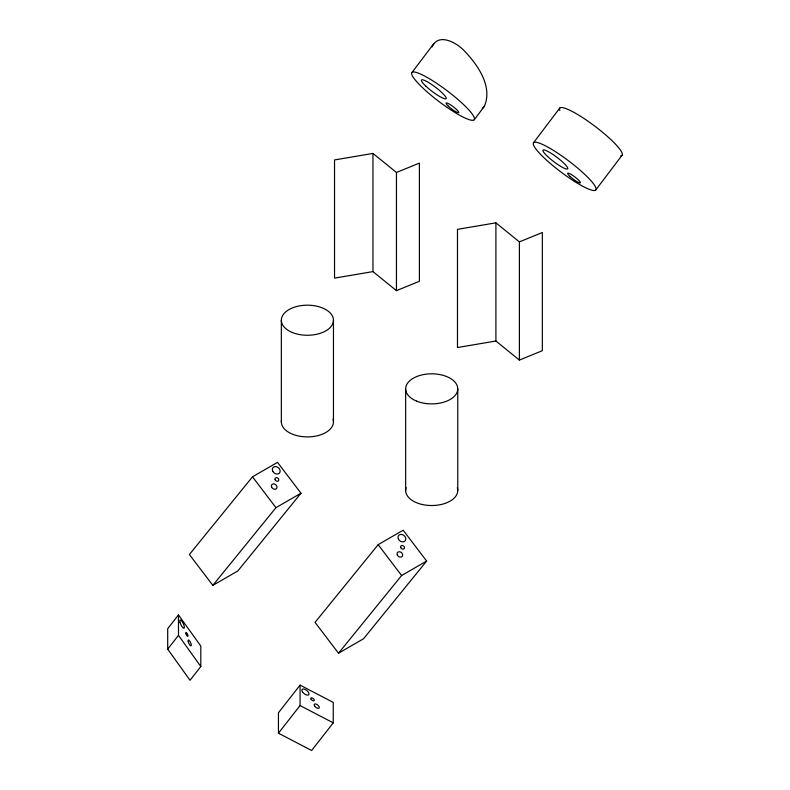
<?xml version="1.0" encoding="UTF-8"?>
<svg xmlns="http://www.w3.org/2000/svg" width="790" height="790" viewBox="0 0 790 790"><rect width="100%" height="100%" fill="white"/><g stroke="black" fill="none" stroke-linecap="round" stroke-linejoin="round"><path stroke-width="1.19" d="M432.15 46.867C438.312 32.321 457.015 42.828 464.352 50.896C477.782 64.869 492.98 86.624 484.329 106.383L474.197 119.774A39.075 6.755 37.1 0 1 423.815 88.905A39.075 6.755 37.1 0 1 431.182 79.8A39.075 6.755 37.1 0 1 474.197 119.774M411.936 72.542L433.878 43.549M533.526 142.743L559.774 108.062M595.788 189.975A39.075 6.755 37.1 0 0 552.773 150.001A39.075 6.755 37.1 0 0 545.406 159.096A39.075 6.755 37.1 0 0 595.788 189.975L622.046 155.294M484.329 106.383L482.256 108.467M178.481 614.916L167.697 628.702L167.697 649.133L190.035 680.299L200.818 666.523L200.818 646.092L178.481 614.916L178.481 635.348L200.818 666.523M167.697 649.133L178.481 635.348M300.062 685.118L278.445 712.768L278.445 733.199L311.625 750.5L333.252 722.85L333.252 702.419L300.062 685.118L300.062 705.549L278.445 733.199M252.494 476.814L189.383 554.521L212.846 585.37L237.869 570.923L300.98 493.217L277.517 462.367L252.494 476.814L275.957 507.664L212.846 585.37M378.153 544.665L315.042 622.372L338.505 653.221L363.528 638.774L426.64 561.068L403.176 530.218L378.153 544.665L401.616 575.515L338.505 653.221M275.957 507.664L300.98 493.217M401.616 575.515L426.64 561.068M396.452 172.477L419.401 163.096L419.401 281.279L396.452 290.661L372.959 271.602L334.535 278.12L334.535 159.936L372.959 153.418L396.452 172.477L396.452 290.661M519.395 241.888L542.345 232.517L542.345 350.701L519.395 360.072L495.903 341.013L457.479 347.531L457.479 229.347L495.903 222.829L519.395 241.888L519.395 360.072M300.062 705.549L333.252 722.85M495.903 222.829L495.903 341.013M457.766 388.818L457.766 490.442M405.655 388.907L405.655 490.531M372.959 153.418L372.959 271.602M333.459 320.187L333.459 421.811M281.349 320.276L281.349 421.9M559.843 110.511A39.075 6.755 37.1 0 1 593.488 125.166A39.075 6.755 37.1 0 1 620.782 155.847M333.015 419.075A26.06 15.04 0 0 1 308.613 436.88A26.06 15.04 0 0 1 281.467 420.458M457.311 487.707A26.06 15.04 0 0 1 431.636 505.531A26.06 15.04 0 0 1 406.129 487.628M180.041 622.382A4.513 1.313 64.5 0 0 183.981 628.208A4.513 1.313 64.5 0 0 182.253 621.74A4.513 1.313 64.5 0 0 180.041 622.382M185.907 633.62A2.192 0.642 64.5 0 0 187.822 636.365A2.192 0.642 64.5 0 0 186.924 633.175A2.192 0.642 64.5 0 0 185.907 633.62M188.237 641.717A3.219 0.938 64.5 0 0 191.052 645.815A3.219 0.938 64.5 0 0 189.778 641.164A3.219 0.938 64.5 0 0 188.237 641.717M302.55 692A4.246 2.064 38 0 0 308.712 694.756A4.246 2.064 38 0 0 305.059 689.423A4.246 2.064 38 0 0 302.55 692M311.181 699.377A2.074 1.007 38 0 0 314.173 700.661A2.074 1.007 38 0 0 312.327 698.054A2.074 1.007 38 0 0 311.181 699.377M314.608 706.033A3.042 1.481 38 0 0 319.041 708.097A3.042 1.481 38 0 0 316.523 704.275A3.042 1.481 38 0 0 314.608 706.033M569.995 176.437A7.939 1.373 37.1 0 0 580.314 182.836A7.939 1.373 37.1 0 0 571.723 174.768A7.939 1.373 37.1 0 0 569.995 176.437M547.579 156.469A15.484 2.676 37.1 0 0 567.684 168.892A15.484 2.676 37.1 0 0 550.867 153.142A15.484 2.676 37.1 0 0 547.579 156.469M425.988 86.268A15.484 2.676 37.1 0 0 446.093 98.701A15.484 2.676 37.1 0 0 429.276 82.95A15.484 2.676 37.1 0 0 425.988 86.268M448.404 106.235A7.939 1.373 37.1 0 0 458.723 112.634A7.939 1.373 37.1 0 0 450.132 104.566A7.939 1.373 37.1 0 0 448.404 106.235M271.661 487.183A3.042 2.429 39.1 0 0 276.52 488.546A3.042 2.429 39.1 0 0 274.406 484.003A3.042 2.429 39.1 0 0 271.661 487.183M275.118 479.757A2.074 1.649 39.1 0 0 278.406 480.863A2.074 1.649 39.1 0 0 277.142 477.733A2.074 1.649 39.1 0 0 275.118 479.757M272.748 471.215A4.246 3.387 39.1 0 0 279.532 472.983A4.246 3.387 39.1 0 0 276.47 466.693A4.246 3.387 39.1 0 0 272.748 471.215M292.34 332.501A26.06 15.04 0 0 0 333.35 321.629A26.06 15.04 0 0 0 296.526 306.56A26.06 15.04 0 0 0 292.34 332.501M397.311 555.034A3.042 2.429 39.1 0 0 402.179 556.397A3.042 2.429 39.1 0 0 400.066 551.855A3.042 2.429 39.1 0 0 397.311 555.034M400.767 547.608A2.074 1.649 39.1 0 0 404.055 548.714A2.074 1.649 39.1 0 0 402.801 545.584A2.074 1.649 39.1 0 0 400.767 547.608M398.397 539.066A4.246 3.387 39.1 0 0 405.191 540.834A4.246 3.387 39.1 0 0 402.13 534.544A4.246 3.387 39.1 0 0 398.397 539.066M416.646 401.132A26.06 15.04 0 0 0 457.647 390.26A26.06 15.04 0 0 0 420.833 375.191A26.06 15.04 0 0 0 416.646 401.132"/></g></svg>
